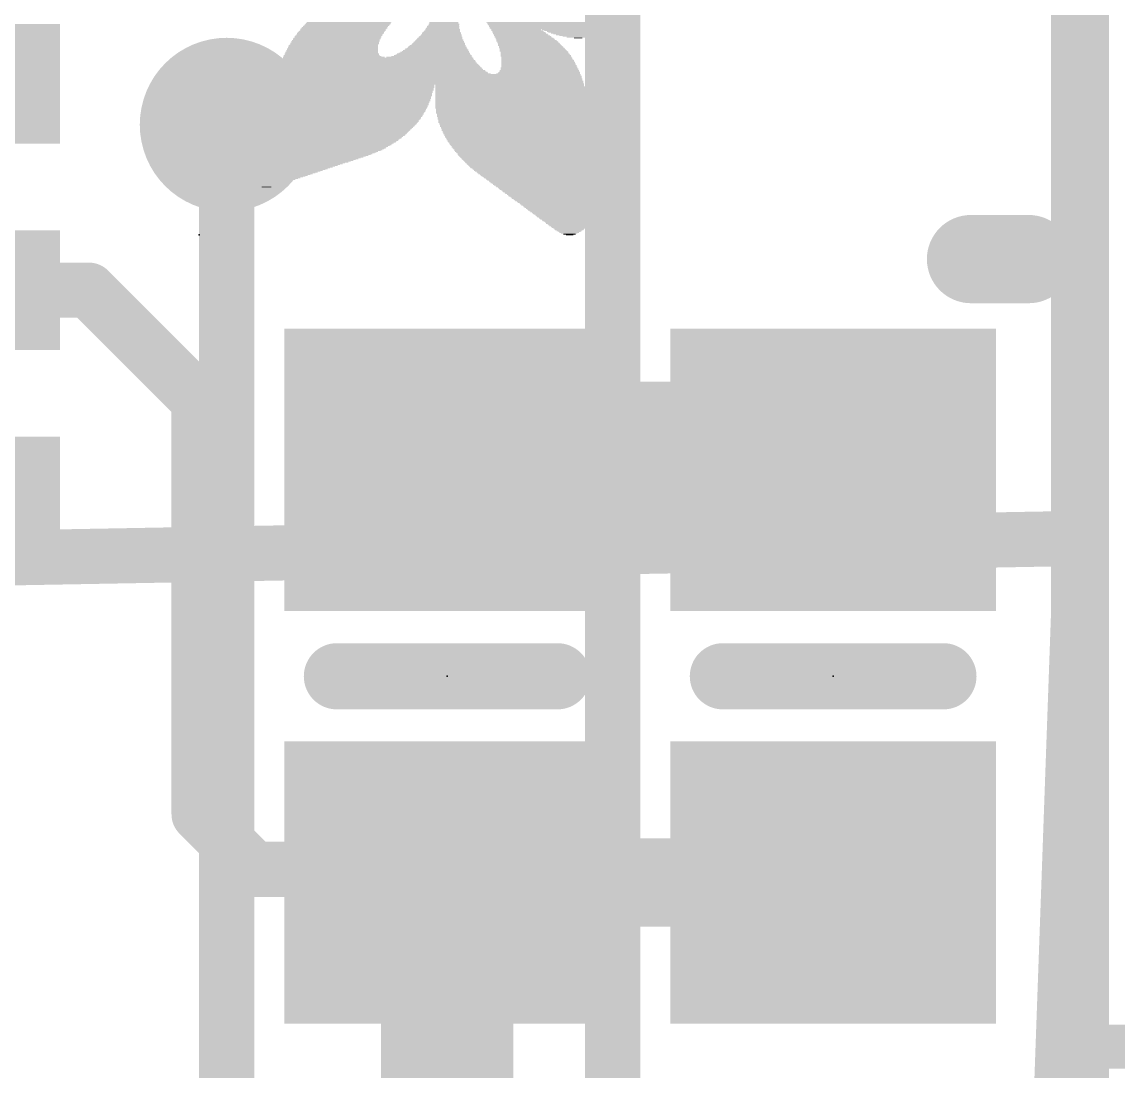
# Model space of a CAD drawing. Extents: x -19.2 to 43.5, y -13.4 to 37.9.
# Drawn here: x 16.33 to 21.38, y 11.26 to 16.09 of the extents above; entities that cross this region are included whole.
import ezdxf

# ---------------------------------------------------------------- set-up
doc = ezdxf.new("R2010")
doc.units = 0
for name, color, linetype in [('1', 12, 'CONTINUOUS'), ('16', 132, 'CONTINUOUS'), ('18', 110, 'CONTINUOUS'), ('21', 40, 'CONTINUOUS'), ('23', 53, 'CONTINUOUS')]:
    doc.layers.add(name, color=color, linetype=linetype)

# ---------------------------------------------------------------- blocks, each defined once
blk = doc.blocks.new('RECT')
blk.add_solid([(-0.5, -0.5), (0.5, -0.5), (-0.5, 0.5), (0.5, 0.5)])
blk = doc.blocks.new('ROUNDV')
at = {"const_width": 0.5}
blk.add_lwpolyline([(0, -0.25, 1), (0, 0.25, 1), (0, -0.25)], format="xyb", dxfattribs=at)

msp = doc.modelspace()

# ---------------------------------------------------------------- linework, layer by layer
at = {"layer": '1'}
for points, const_width in [([(20.701, 15.002), (20.967, 15.002)], 0.4064), ([(15.9051, 14.859), (16.637, 14.859)], 0.254), ([(16.637, 14.859), (17.145, 14.351)], 0.254), ([(17.145, 14.351), (17.145, 12.446)], 0.254), ([(20.066, 14.031), (18.288, 14.031)], 0.8128), ([(21.209, 13.716), (14.224, 13.589)], 0.254), ([(21.082, 10.16), (21.209, 13.716)], 0.254), ([(17.145, 12.446), (17.399, 12.192)], 0.254), ([(18.288, 10.602), (18.288, 12.131)], 0.6096), ([(18.288, 12.131), (20.066, 12.131)], 0.4064), ([(17.399, 12.192), (18.227, 12.192)], 0.254), ([(18.227, 12.192), (18.288, 12.131)], 0.254)]:
    msp.add_lwpolyline(points, dxfattribs=dict(at, const_width=const_width))
for points, const_width in [([(20.701, 15.1036, 1), (20.701, 14.9004)], 0.2032), ([(20.967, 14.9004, 1), (20.967, 15.1036)], 0.2032), ([(16.6819, 14.9039, 1), (16.5921, 14.8141)], 0.127), ([(16.637, 14.7955, 1), (16.637, 14.9225)], 0.127), ([(17.2085, 14.351, 1), (17.0815, 14.351)], 0.127), ([(17.1001, 14.3061, 1), (17.1899, 14.3959)], 0.127), ([(18.288, 14.2342, 1), (18.288, 13.8278)], 0.4064), ([(20.066, 13.8278, 1), (20.066, 14.2342)], 0.4064), ([(21.2725, 13.7137, 1), (21.1455, 13.7183)], 0.127), ([(21.2102, 13.6525, 1), (21.2078, 13.7795)], 0.127), ([(17.1899, 12.4909, 1), (17.1001, 12.4011)], 0.127), ([(17.0815, 12.446, 1), (17.2085, 12.446)], 0.127), ([(18.4404, 12.131, 1), (18.1356, 12.131)], 0.3048), ([(18.288, 12.2326, 1), (18.288, 12.0294)], 0.2032), ([(20.066, 12.0294, 1), (20.066, 12.2326)], 0.2032), ([(17.399, 12.2555, 1), (17.399, 12.1285)], 0.127), ([(17.3541, 12.1471, 1), (17.4439, 12.2369)], 0.127), ([(18.2719, 12.2369, 1), (18.1821, 12.1471)], 0.127), ([(18.227, 12.1285, 1), (18.227, 12.2555)], 0.127), ([(18.2431, 12.0861, 1), (18.3329, 12.1759)], 0.127)]:
    msp.add_lwpolyline(points, format="xyb", dxfattribs=dict(at, const_width=const_width))
at = {"layer": '16', "const_width": 0.254}
for points in [[(21.209, 18.415), (21.209, 6.096)], [(19.05, 16.637), (19.05, 7.112)], [(17.272, 9.779), (17.272, 15.621)]]:
    msp.add_lwpolyline(points, dxfattribs=at)
at = {"layer": '16', "const_width": 0.127}
msp.add_lwpolyline([(17.3355, 15.621, 1), (17.2085, 15.621)], format="xyb", dxfattribs=at)
at = {"layer": '21'}
for points, const_width in [([(21.171, 11.376), (21.171, 16.876)], 0.2032), ([(18.796, 13.081), (17.78, 13.081)], 0.3048), ([(20.574, 13.081), (19.558, 13.081)], 0.3048), ([(26.871, 11.376), (21.171, 11.376)], 0.2032)]:
    msp.add_lwpolyline(points, dxfattribs=dict(at, const_width=const_width))
for points, const_width in [([(17.78, 13.1572, 1), (17.78, 13.0048)], 0.1524), ([(18.796, 13.0048, 1), (18.796, 13.1572)], 0.1524), ([(19.558, 13.1572, 1), (19.558, 13.0048)], 0.1524), ([(20.574, 13.0048, 1), (20.574, 13.1572)], 0.1524), ([(21.171, 11.4268, 1), (21.171, 11.3252)], 0.1016), ([(21.1202, 11.376, 1), (21.2218, 11.376)], 0.1016)]:
    msp.add_lwpolyline(points, format="xyb", dxfattribs=dict(at, const_width=const_width))
at = {"layer": '23'}
for p in [(17.145, 15.113), (18.288, 13.081), (20.066, 13.081)]:
    msp.add_point(p, dxfattribs=at)

# ---------------------------------------------------------------- block references
at = {"layer": '1'}
for p, xscale, yscale, rotation in [((15.9051, 15.809), 0.55, 1.2, 90), ((15.9051, 14.859), 0.55, 1.2, 90), ((18.288, 14.031), 1.3, 1.5, 270), ((20.066, 14.031), 1.3, 1.5, 270), ((15.9051, 13.909), 0.55, 1.2, 90), ((18.288, 12.131), 1.3, 1.5, 270), ((20.066, 12.131), 1.3, 1.5, 270)]:
    msp.add_blockref('RECT', p, dxfattribs=dict(at, xscale=xscale, yscale=yscale, rotation=rotation))
at = {"layer": '18', "xscale": 0.8001, "yscale": 0.8001}
msp.add_blockref('ROUNDV', (17.272, 15.621), dxfattribs=at)
msp.add_blockref('ROUNDV', (17.272, 15.621), dxfattribs=at)
at = {"layer": '21'}
for p, xscale, yscale in [((17.8099, 16.0617), 0.3963, 0.0038), ((17.808, 16.0579), 0.3925, 0.0038), ((17.8136, 16.0655), 0.3963, 0.0038), ((17.8156, 16.0693), 0.3925, 0.0038), ((17.8194, 16.0731), 0.3924, 0.0038), ((17.8232, 16.0769), 0.3924, 0.0038), ((17.827, 16.0807), 0.3924, 0.0038), ((17.8308, 16.0846), 0.3924, 0.0039), ((17.8327, 16.0884), 0.3886, 0.0038), ((17.8365, 16.0922), 0.3886, 0.0038), ((18.2671, 16.0617), 0.1601, 0.0038), ((18.2671, 16.0579), 0.1601, 0.0038), ((18.267, 16.0655), 0.1524, 0.0038), ((18.269, 16.0731), 0.1485, 0.0038), ((18.269, 16.0693), 0.1485, 0.0038), ((18.2708, 16.0769), 0.1447, 0.0038), ((18.2728, 16.0846), 0.1409, 0.0039), ((18.2728, 16.0807), 0.1409, 0.0038), ((18.2728, 16.0922), 0.1333, 0.0038), ((18.2728, 16.0884), 0.1333, 0.0038), ((18.8024, 16.0922), 0.6667, 0.0038), ((18.7966, 16.0846), 0.6477, 0.0039), ((18.8005, 16.0884), 0.6553, 0.0038), ((18.7948, 16.0807), 0.6363, 0.0038), ((18.7928, 16.0769), 0.6248, 0.0038), ((18.7909, 16.0731), 0.621, 0.0038), ((18.7871, 16.0693), 0.6058, 0.0038), ((18.7833, 16.0655), 0.5982, 0.0038), ((18.7814, 16.0617), 0.5868, 0.0038), ((18.6061, 16.0579), 0.2286, 0.0038), ((18.8956, 16.0579), 0.3429, 0.0038), ((17.7756, 16.0084), 0.4039, 0.0039), ((17.7794, 16.016), 0.4039, 0.0038), ((17.7775, 16.0122), 0.4001, 0.0038), ((17.7813, 16.0198), 0.4001, 0.0038), ((17.7851, 16.0274), 0.4, 0.0038), ((17.7851, 16.0236), 0.4, 0.0038), ((17.7889, 16.0312), 0.4, 0.0038), ((17.7908, 16.035), 0.3962, 0.0038), ((17.7965, 16.0426), 0.4, 0.0038), ((17.7946, 16.0388), 0.3962, 0.0038), ((17.7984, 16.0465), 0.3962, 0.0039), ((17.8022, 16.0503), 0.3962, 0.0038), ((17.8061, 16.0541), 0.3963, 0.0038), ((18.2518, 16.0084), 0.221, 0.0039), ((18.2537, 16.0122), 0.2172, 0.0038), ((18.2537, 16.016), 0.2096, 0.0038), ((18.2556, 16.0198), 0.2058, 0.0038), ((18.2576, 16.0236), 0.2019, 0.0038), ((18.2576, 16.0274), 0.1943, 0.0038), ((18.2595, 16.0312), 0.1905, 0.0038), ((18.2614, 16.035), 0.1867, 0.0038), ((18.2614, 16.0426), 0.1791, 0.0038), ((18.2614, 16.0388), 0.1791, 0.0038), ((18.2632, 16.0465), 0.1753, 0.0039), ((18.2632, 16.0503), 0.1677, 0.0038), ((18.2652, 16.0541), 0.1639, 0.0038), ((18.61, 16.0541), 0.2363, 0.0038), ((18.6137, 16.0503), 0.2363, 0.0038), ((18.6176, 16.0465), 0.2439, 0.0039), ((18.6214, 16.0426), 0.2438, 0.0038), ((18.6252, 16.0388), 0.2514, 0.0038), ((18.629, 16.035), 0.2514, 0.0038), ((18.6328, 16.0312), 0.259, 0.0038), ((18.6366, 16.0274), 0.2591, 0.0038), ((18.6386, 16.0236), 0.2629, 0.0038), ((18.6442, 16.0198), 0.2667, 0.0038), ((18.6462, 16.016), 0.2705, 0.0038), ((18.65, 16.0122), 0.2705, 0.0038), ((18.6538, 16.0084), 0.2781, 0.0039), ((18.8957, 16.0541), 0.32, 0.0038), ((18.8976, 16.0503), 0.301, 0.0038), ((18.8957, 16.0465), 0.282, 0.0039), ((18.8957, 16.0426), 0.259, 0.0038), ((18.8957, 16.0388), 0.2362, 0.0038), ((18.8957, 16.035), 0.2134, 0.0038), ((18.8957, 16.0312), 0.1828, 0.0038), ((18.8938, 16.0274), 0.1486, 0.0038), ((18.8938, 16.0236), 0.1105, 0.0038), ((18.8919, 16.0198), 0.0381, 0.0038), ((17.7565, 15.955), 0.4268, 0.0038), ((17.7584, 15.9626), 0.4229, 0.0038), ((17.7584, 15.9588), 0.4229, 0.0038), ((17.7604, 15.9703), 0.4191, 0.0039), ((17.7604, 15.9664), 0.4191, 0.0038), ((17.7623, 15.9779), 0.4153, 0.0038), ((17.7623, 15.9741), 0.4153, 0.0038), ((17.7642, 15.9855), 0.4115, 0.0038), ((17.7642, 15.9817), 0.4115, 0.0038), ((17.766, 15.9893), 0.4077, 0.0038), ((17.7699, 15.9969), 0.4077, 0.0038), ((17.7699, 15.9931), 0.4077, 0.0038), ((17.7736, 16.0045), 0.4077, 0.0038), ((17.7718, 16.0007), 0.4039, 0.0038), ((18.2309, 15.955), 0.3163, 0.0038), ((18.2347, 15.9588), 0.3086, 0.0038), ((18.2347, 15.9626), 0.301, 0.0038), ((18.2385, 15.9664), 0.2934, 0.0038), ((18.2385, 15.9703), 0.2857, 0.0039), ((18.2403, 15.9741), 0.2743, 0.0038), ((18.2423, 15.9779), 0.2705, 0.0038), ((18.2423, 15.9817), 0.2629, 0.0038), ((18.2442, 15.9855), 0.2591, 0.0038), ((18.2461, 15.9893), 0.2476, 0.0038), ((18.248, 15.9931), 0.2438, 0.0038), ((18.2499, 15.9969), 0.24, 0.0038), ((18.2499, 16.0007), 0.2324, 0.0038), ((18.2518, 16.0045), 0.2286, 0.0038), ((18.6557, 16.0045), 0.2819, 0.0038), ((18.6594, 16.0007), 0.2819, 0.0038), ((18.6614, 15.9969), 0.2858, 0.0038), ((18.6652, 15.9931), 0.2858, 0.0038), ((18.6671, 15.9893), 0.2896, 0.0038), ((18.669, 15.9855), 0.2934, 0.0038), ((18.6728, 15.9817), 0.2934, 0.0038), ((18.6747, 15.9779), 0.2972, 0.0038), ((18.6766, 15.9741), 0.301, 0.0038), ((18.6804, 15.9703), 0.301, 0.0039), ((18.6823, 15.9664), 0.3048, 0.0038), ((18.6842, 15.9626), 0.3086, 0.0038), ((18.6862, 15.9588), 0.3125, 0.0038), ((18.6899, 15.955), 0.3125, 0.0038), ((17.9718, 15.9055), 0.903, 0.0038), ((17.9718, 15.9131), 0.8953, 0.0038), ((17.9718, 15.9093), 0.8953, 0.0038), ((17.968, 15.9245), 0.8801, 0.0038), ((17.9699, 15.9207), 0.8839, 0.0038), ((17.9718, 15.9169), 0.8877, 0.0038), ((17.766, 15.9322), 0.4686, 0.0039), ((17.9699, 15.9283), 0.8763, 0.0038), ((17.7565, 15.9398), 0.442, 0.0038), ((17.7603, 15.936), 0.4496, 0.0038), ((17.7565, 15.9474), 0.4344, 0.0038), ((17.7565, 15.9436), 0.4344, 0.0038), ((17.7565, 15.9512), 0.4268, 0.0038), ((18.2061, 15.9322), 0.3962, 0.0039), ((18.2156, 15.936), 0.3696, 0.0038), ((18.2214, 15.9398), 0.3581, 0.0038), ((18.2233, 15.9436), 0.3467, 0.0038), ((18.2251, 15.9474), 0.3353, 0.0038), ((18.229, 15.9512), 0.3277, 0.0038), ((18.6899, 15.9512), 0.3125, 0.0038), ((18.6957, 15.9398), 0.3239, 0.0038), ((18.6957, 15.936), 0.3239, 0.0038), ((18.6919, 15.9474), 0.3163, 0.0038), ((18.6938, 15.9436), 0.3201, 0.0038), ((18.6995, 15.9322), 0.3238, 0.0039), ((18.7014, 15.9283), 0.3276, 0.0038), ((18.7014, 15.9245), 0.3276, 0.0038), ((18.7033, 15.9207), 0.3314, 0.0038), ((18.7052, 15.9169), 0.3352, 0.0038), ((18.7052, 15.9131), 0.3352, 0.0038), ((18.7071, 15.9093), 0.339, 0.0038), ((18.7071, 15.9055), 0.339, 0.0038), ((17.9908, 15.8598), 0.9716, 0.0038), ((17.9965, 15.8559), 0.983, 0.0039), ((17.987, 15.8674), 0.9563, 0.0038), ((17.9852, 15.8712), 0.9525, 0.0038), ((17.9909, 15.8636), 0.9639, 0.0038), ((17.9794, 15.8826), 0.9334, 0.0038), ((17.9813, 15.8788), 0.9372, 0.0038), ((17.9832, 15.875), 0.941, 0.0038), ((17.9756, 15.8941), 0.9182, 0.0039), ((17.9775, 15.8902), 0.922, 0.0038), ((17.9794, 15.8864), 0.9258, 0.0038), ((17.9737, 15.9017), 0.9068, 0.0038), ((17.9756, 15.8979), 0.9106, 0.0038), ((18.7071, 15.8559), 0.3848, 0.0039), ((18.7109, 15.8598), 0.3772, 0.0038), ((18.7128, 15.8636), 0.3734, 0.0038), ((18.7128, 15.8712), 0.3658, 0.0038), ((18.7128, 15.8674), 0.3658, 0.0038), ((18.7109, 15.8826), 0.3544, 0.0038), ((18.7128, 15.8788), 0.3582, 0.0038), ((18.7128, 15.875), 0.3582, 0.0038), ((18.7091, 15.9017), 0.3429, 0.0038), ((18.7091, 15.8979), 0.3429, 0.0038), ((18.711, 15.8941), 0.3467, 0.0039), ((18.711, 15.8902), 0.3467, 0.0038), ((18.7128, 15.8864), 0.3505, 0.0038), ((18.2022, 15.814), 1.4249, 0.0038), ((18.2042, 15.8102), 1.4288, 0.0038), ((18.2042, 15.8064), 1.4288, 0.0038), ((18.2022, 15.8255), 1.4173, 0.0038), ((18.2042, 15.8217), 1.4211, 0.0038), ((18.2042, 15.8178), 1.4211, 0.0039), ((18.2022, 15.8369), 1.4097, 0.0038), ((18.2042, 15.8331), 1.4135, 0.0038), ((18.2042, 15.8293), 1.4135, 0.0038), ((18.2022, 15.8483), 1.4021, 0.0038), ((18.2042, 15.8445), 1.4059, 0.0038), ((18.2042, 15.8407), 1.4059, 0.0038), ((18.2042, 15.8521), 1.3983, 0.0038), ((17.8442, 15.7531), 0.7467, 0.0038), ((17.848, 15.7683), 0.7467, 0.0038), ((17.8461, 15.7645), 0.7429, 0.0038), ((17.8461, 15.7607), 0.7429, 0.0038), ((17.8461, 15.7569), 0.7429, 0.0038), ((17.8498, 15.7759), 0.7429, 0.0038), ((17.8498, 15.7721), 0.7429, 0.0038), ((17.8517, 15.7797), 0.7467, 0.0039), ((17.8556, 15.7912), 0.7467, 0.0038), ((17.8537, 15.7874), 0.7429, 0.0038), ((17.8537, 15.7836), 0.7429, 0.0038), ((17.8575, 15.8026), 0.7429, 0.0038), ((17.8575, 15.7988), 0.7429, 0.0038), ((17.8575, 15.795), 0.7429, 0.0038), ((18.5757, 15.8026), 0.6858, 0.0038), ((18.5757, 15.7988), 0.6858, 0.0038), ((18.5776, 15.795), 0.6896, 0.0038), ((18.5776, 15.7912), 0.6896, 0.0038), ((18.5776, 15.7874), 0.6896, 0.0038), ((18.5776, 15.7836), 0.6896, 0.0038), ((18.5795, 15.7797), 0.6934, 0.0039), ((18.5795, 15.7759), 0.6934, 0.0038), ((18.5795, 15.7721), 0.6934, 0.0038), ((18.5795, 15.7683), 0.6934, 0.0038), ((18.5814, 15.7645), 0.6972, 0.0038), ((18.5814, 15.7607), 0.6972, 0.0038), ((18.5814, 15.7569), 0.6972, 0.0038), ((18.5814, 15.7531), 0.6972, 0.0038), ((17.827, 15.7074), 0.743, 0.0038), ((17.827, 15.7035), 0.743, 0.0039), ((17.8308, 15.7188), 0.743, 0.0038), ((17.8308, 15.715), 0.743, 0.0038), ((17.8308, 15.7112), 0.743, 0.0038), ((17.8365, 15.7302), 0.7468, 0.0038), ((17.8346, 15.7264), 0.743, 0.0038), ((17.8346, 15.7226), 0.743, 0.0038), ((17.8403, 15.7416), 0.7468, 0.0039), ((17.8384, 15.7378), 0.743, 0.0038), ((17.8384, 15.734), 0.743, 0.0038), ((17.8422, 15.7493), 0.7429, 0.0038), ((17.8422, 15.7455), 0.7429, 0.0038), ((18.5814, 15.7493), 0.6972, 0.0038), ((18.5833, 15.7455), 0.701, 0.0038), ((18.5833, 15.7416), 0.701, 0.0039), ((18.5833, 15.7378), 0.701, 0.0038), ((18.5833, 15.734), 0.701, 0.0038), ((18.5833, 15.7302), 0.701, 0.0038), ((18.5833, 15.7264), 0.701, 0.0038), ((18.5833, 15.7226), 0.701, 0.0038), ((18.5852, 15.7188), 0.7048, 0.0038), ((18.5852, 15.715), 0.7048, 0.0038), ((18.5852, 15.7112), 0.7048, 0.0038), ((18.5852, 15.7074), 0.7048, 0.0038), ((18.5852, 15.7035), 0.7048, 0.0039), ((17.8041, 15.654), 0.7277, 0.0038), ((17.808, 15.6616), 0.7353, 0.0038), ((17.8061, 15.6578), 0.7315, 0.0038), ((17.8117, 15.6731), 0.7353, 0.0038), ((17.8117, 15.6693), 0.7353, 0.0038), ((17.8099, 15.6654), 0.7315, 0.0039), ((17.8175, 15.6845), 0.7391, 0.0038), ((17.8175, 15.6807), 0.7391, 0.0038), ((17.8156, 15.6769), 0.7353, 0.0038), ((17.8232, 15.6959), 0.743, 0.0038), ((17.8212, 15.6921), 0.7391, 0.0038), ((17.8212, 15.6883), 0.7391, 0.0038), ((17.8251, 15.6997), 0.7392, 0.0038), ((18.5852, 15.6997), 0.7048, 0.0038), ((18.5852, 15.6959), 0.7048, 0.0038), ((18.5871, 15.6921), 0.701, 0.0038), ((18.5871, 15.6883), 0.701, 0.0038), ((18.5871, 15.6845), 0.701, 0.0038), ((18.5871, 15.6807), 0.701, 0.0038), ((18.5871, 15.6769), 0.701, 0.0038), ((18.589, 15.6731), 0.7048, 0.0038), ((18.5909, 15.6693), 0.701, 0.0038), ((18.5909, 15.6654), 0.701, 0.0039), ((18.5909, 15.6616), 0.701, 0.0038), ((18.5909, 15.6578), 0.701, 0.0038), ((18.5928, 15.654), 0.6972, 0.0038), ((17.7736, 15.6045), 0.7049, 0.0038), ((17.7794, 15.6121), 0.7087, 0.0038), ((17.7775, 15.6083), 0.7049, 0.0038), ((17.7813, 15.6159), 0.7125, 0.0038), ((17.7889, 15.6274), 0.7201, 0.0039), ((17.787, 15.6235), 0.7163, 0.0038), ((17.7851, 15.6197), 0.7125, 0.0038), ((17.7947, 15.6388), 0.7239, 0.0038), ((17.7947, 15.635), 0.7239, 0.0038), ((17.7927, 15.6312), 0.72, 0.0038), ((17.8023, 15.6502), 0.7315, 0.0038), ((17.8004, 15.6464), 0.7277, 0.0038), ((17.7985, 15.6426), 0.7239, 0.0038), ((18.5928, 15.6502), 0.6972, 0.0038), ((18.5928, 15.6464), 0.6972, 0.0038), ((18.5947, 15.6426), 0.6934, 0.0038), ((18.5947, 15.6388), 0.6934, 0.0038), ((18.5947, 15.635), 0.6934, 0.0038), ((18.5947, 15.6312), 0.6934, 0.0038), ((18.5966, 15.6274), 0.6896, 0.0039), ((18.5966, 15.6235), 0.6896, 0.0038), ((18.5985, 15.6197), 0.6858, 0.0038), ((18.5985, 15.6159), 0.6858, 0.0038), ((18.5985, 15.6121), 0.6858, 0.0038), ((18.6004, 15.6083), 0.682, 0.0038), ((18.6004, 15.6045), 0.682, 0.0038), ((17.7355, 15.5512), 0.6591, 0.0039), ((17.7413, 15.5588), 0.6705, 0.0038), ((17.7375, 15.555), 0.6629, 0.0038), ((17.7508, 15.5702), 0.682, 0.0038), ((17.747, 15.5664), 0.6744, 0.0038), ((17.7451, 15.5626), 0.6706, 0.0038), ((17.7584, 15.5816), 0.6896, 0.0038), ((17.7565, 15.5778), 0.6858, 0.0038), ((17.7546, 15.574), 0.682, 0.0038), ((17.766, 15.5931), 0.6972, 0.0038), ((17.7641, 15.5893), 0.6934, 0.0039), ((17.7622, 15.5854), 0.6896, 0.0038), ((17.7718, 15.6007), 0.7011, 0.0038), ((17.7699, 15.5969), 0.6973, 0.0038), ((18.6023, 15.6007), 0.6782, 0.0038), ((18.6023, 15.5969), 0.6782, 0.0038), ((18.6023, 15.5931), 0.6782, 0.0038), ((18.6042, 15.5893), 0.6744, 0.0039), ((18.6042, 15.5854), 0.6744, 0.0038), ((18.6061, 15.5816), 0.6705, 0.0038), ((18.6061, 15.5778), 0.6705, 0.0038), ((18.6081, 15.574), 0.6667, 0.0038), ((18.6081, 15.5702), 0.6667, 0.0038), ((18.61, 15.5664), 0.6629, 0.0038), ((18.61, 15.5626), 0.6629, 0.0038), ((18.6119, 15.5588), 0.6591, 0.0038), ((18.6137, 15.555), 0.6553, 0.0038), ((18.6137, 15.5512), 0.6553, 0.0039), ((17.6841, 15.5016), 0.5944, 0.0038), ((17.6974, 15.5131), 0.6135, 0.0039), ((17.6936, 15.5092), 0.6058, 0.0038), ((17.6898, 15.5054), 0.5982, 0.0038), ((17.7089, 15.5245), 0.6286, 0.0038), ((17.7051, 15.5207), 0.621, 0.0038), ((17.7013, 15.5169), 0.6134, 0.0038), ((17.7203, 15.5359), 0.6439, 0.0038), ((17.7165, 15.5321), 0.6362, 0.0038), ((17.7146, 15.5283), 0.6324, 0.0038), ((17.7318, 15.5473), 0.6591, 0.0038), ((17.7279, 15.5435), 0.6515, 0.0038), ((17.7261, 15.5397), 0.6477, 0.0038), ((18.6157, 15.5473), 0.6515, 0.0038), ((18.6157, 15.5435), 0.6515, 0.0038), ((18.6176, 15.5397), 0.6477, 0.0038), ((18.6195, 15.5359), 0.6439, 0.0038), ((18.6195, 15.5321), 0.6439, 0.0038), ((18.6213, 15.5283), 0.6401, 0.0038), ((18.6233, 15.5245), 0.6363, 0.0038), ((18.6252, 15.5207), 0.6324, 0.0038), ((18.6252, 15.5169), 0.6324, 0.0038), ((18.6271, 15.5131), 0.6286, 0.0039), ((18.629, 15.5092), 0.6248, 0.0038), ((18.6309, 15.5054), 0.621, 0.0038), ((18.6309, 15.5016), 0.621, 0.0038), ((17.6079, 15.4521), 0.4724, 0.0038), ((17.6212, 15.4597), 0.4915, 0.0038), ((17.627, 15.4635), 0.5029, 0.0038), ((17.6156, 15.4559), 0.4801, 0.0038), ((17.646, 15.475), 0.5334, 0.0039), ((17.6403, 15.4711), 0.522, 0.0038), ((17.6346, 15.4673), 0.5106, 0.0038), ((17.6593, 15.4826), 0.5525, 0.0038), ((17.6536, 15.4788), 0.541, 0.0038), ((17.6689, 15.4902), 0.5715, 0.0038), ((17.6632, 15.4864), 0.5601, 0.0038), ((17.6745, 15.494), 0.5753, 0.0038), ((17.6784, 15.4978), 0.583, 0.0038), ((18.6328, 15.4978), 0.6172, 0.0038), ((18.6347, 15.494), 0.6134, 0.0038), ((18.6366, 15.4902), 0.6096, 0.0038), ((18.6385, 15.4864), 0.6058, 0.0038), ((18.6385, 15.4826), 0.6058, 0.0038), ((18.6404, 15.4788), 0.602, 0.0038), ((18.6423, 15.475), 0.5982, 0.0039), ((18.6442, 15.4711), 0.5943, 0.0038), ((18.6462, 15.4673), 0.5905, 0.0038), ((18.6481, 15.4635), 0.5867, 0.0038), ((18.65, 15.4597), 0.5829, 0.0038), ((18.6518, 15.4559), 0.5791, 0.0038), ((18.6538, 15.4521), 0.5753, 0.0038), ((17.5755, 15.433), 0.4153, 0.0038), ((17.5698, 15.4292), 0.4038, 0.0038), ((17.5641, 15.4254), 0.3924, 0.0038), ((17.5584, 15.4216), 0.381, 0.0038), ((17.5527, 15.4178), 0.3696, 0.0038), ((17.5298, 15.4026), 0.3238, 0.0038), ((17.547, 15.414), 0.3581, 0.0038), ((17.5413, 15.4102), 0.3467, 0.0038), ((17.5356, 15.4064), 0.3353, 0.0038), ((17.6022, 15.4483), 0.461, 0.0038), ((17.5946, 15.4445), 0.4458, 0.0038), ((17.5889, 15.4407), 0.4343, 0.0038), ((17.5831, 15.4369), 0.4229, 0.0039), ((18.6557, 15.4483), 0.5715, 0.0038), ((18.6576, 15.4445), 0.5677, 0.0038), ((18.6594, 15.4407), 0.5639, 0.0038), ((18.6614, 15.4369), 0.5601, 0.0039), ((18.6633, 15.433), 0.5562, 0.0038), ((18.6652, 15.4292), 0.5524, 0.0038), ((18.6671, 15.4254), 0.5486, 0.0038), ((18.669, 15.4216), 0.5448, 0.0038), ((18.6728, 15.4178), 0.5372, 0.0038), ((18.6747, 15.414), 0.5334, 0.0038), ((18.6766, 15.4102), 0.5296, 0.0038), ((18.6785, 15.4064), 0.5258, 0.0038), ((18.6823, 15.4026), 0.5181, 0.0038), ((17.526, 15.3988), 0.3086, 0.0039), ((17.5203, 15.3949), 0.2972, 0.0038), ((17.5145, 15.3911), 0.2857, 0.0038), ((17.5089, 15.3873), 0.2743, 0.0038), ((17.4993, 15.3797), 0.2477, 0.0038), ((17.5051, 15.3835), 0.2591, 0.0038), ((17.4955, 15.3759), 0.2324, 0.0038), ((17.4917, 15.3721), 0.2172, 0.0038), ((17.486, 15.3683), 0.2058, 0.0038), ((17.4822, 15.3645), 0.1905, 0.0038), ((17.4784, 15.3607), 0.1753, 0.0039), ((17.4746, 15.3568), 0.16, 0.0038), ((17.4708, 15.353), 0.1447, 0.0038), ((17.467, 15.3492), 0.1295, 0.0038), ((18.6843, 15.3988), 0.5143, 0.0039), ((18.6862, 15.3949), 0.5105, 0.0038), ((18.6899, 15.3911), 0.5029, 0.0038), ((18.6919, 15.3873), 0.4991, 0.0038), ((18.6938, 15.3835), 0.4953, 0.0038), ((18.6975, 15.3797), 0.4877, 0.0038), ((18.6995, 15.3759), 0.4839, 0.0038), ((18.7033, 15.3721), 0.4762, 0.0038), ((18.7052, 15.3683), 0.4724, 0.0038), ((18.7071, 15.3645), 0.4686, 0.0038), ((18.7109, 15.3607), 0.461, 0.0039), ((18.7128, 15.3568), 0.4572, 0.0038), ((18.7147, 15.353), 0.4534, 0.0038), ((18.7185, 15.3492), 0.4458, 0.0038), ((17.4651, 15.3454), 0.1105, 0.0038), ((17.4612, 15.3416), 0.0953, 0.0038), ((17.4574, 15.3378), 0.0724, 0.0038), ((17.4556, 15.334), 0.0457, 0.0038), ((18.7204, 15.3454), 0.4419, 0.0038), ((18.7224, 15.3416), 0.4381, 0.0038), ((18.7262, 15.3378), 0.4305, 0.0038), ((18.728, 15.334), 0.4267, 0.0038), ((18.7319, 15.3302), 0.4191, 0.0038), ((18.7338, 15.3264), 0.4153, 0.0038), ((18.7356, 15.3226), 0.4115, 0.0039), ((18.7395, 15.3187), 0.4038, 0.0038), ((18.7414, 15.3149), 0.4, 0.0038), ((18.7433, 15.3111), 0.3962, 0.0038), ((18.7471, 15.3073), 0.3886, 0.0038), ((18.749, 15.3035), 0.3848, 0.0038), ((18.7528, 15.2997), 0.3772, 0.0038), ((18.7547, 15.2959), 0.3734, 0.0038), ((18.7566, 15.2921), 0.3696, 0.0038), ((18.7605, 15.2883), 0.3619, 0.0038), ((18.7624, 15.2845), 0.3581, 0.0039), ((18.7643, 15.2806), 0.3543, 0.0038), ((18.7681, 15.2768), 0.3467, 0.0038), ((18.77, 15.273), 0.3429, 0.0038), ((18.7719, 15.2692), 0.3391, 0.0038), ((18.7757, 15.2654), 0.3315, 0.0038), ((18.7776, 15.2616), 0.3276, 0.0038), ((18.7814, 15.2578), 0.32, 0.0038), ((18.7833, 15.254), 0.3162, 0.0038), ((18.7852, 15.2502), 0.3124, 0.0038), ((18.789, 15.2464), 0.3048, 0.0039), ((18.7909, 15.2425), 0.301, 0.0038), ((18.7928, 15.2387), 0.2972, 0.0038), ((18.7966, 15.2349), 0.2895, 0.0038), ((18.7986, 15.2311), 0.2857, 0.0038), ((18.8005, 15.2273), 0.2819, 0.0038), ((18.8042, 15.2235), 0.2743, 0.0038), ((18.8062, 15.2197), 0.2705, 0.0038), ((18.81, 15.2159), 0.2629, 0.0038), ((18.8118, 15.2121), 0.2591, 0.0038), ((18.8138, 15.2083), 0.2553, 0.0039), ((18.8176, 15.2044), 0.2476, 0.0038), ((18.8195, 15.2006), 0.2438, 0.0038), ((18.8214, 15.1968), 0.24, 0.0038), ((18.8252, 15.193), 0.2324, 0.0038), ((18.8252, 15.1892), 0.2248, 0.0038), ((18.8271, 15.1854), 0.221, 0.0038), ((18.8309, 15.1816), 0.2134, 0.0038), ((18.8329, 15.1778), 0.2095, 0.0038), ((18.8367, 15.174), 0.2019, 0.0038), ((18.8367, 15.1702), 0.1943, 0.0039), ((18.8386, 15.1663), 0.1905, 0.0038), ((18.8423, 15.1625), 0.1829, 0.0038), ((18.8423, 15.1587), 0.1753, 0.0038), ((18.8443, 15.1549), 0.1715, 0.0038), ((18.8462, 15.1511), 0.16, 0.0038), ((18.8462, 15.1473), 0.1524, 0.0038), ((18.85, 15.1435), 0.1448, 0.0038), ((18.85, 15.1397), 0.1372, 0.0038), ((18.8499, 15.1359), 0.1295, 0.0038), ((18.8499, 15.1321), 0.1143, 0.0039), ((18.8519, 15.1282), 0.1029, 0.0038), ((18.85, 15.1244), 0.0914, 0.0038), ((18.85, 15.1206), 0.0762, 0.0038), ((18.8519, 15.1168), 0.0572, 0.0038), ((18.8519, 15.113), 0.0343, 0.0038)]:
    msp.add_blockref('RECT', p, dxfattribs=dict(at, xscale=xscale, yscale=yscale))

doc.saveas('drawing.dxf')
